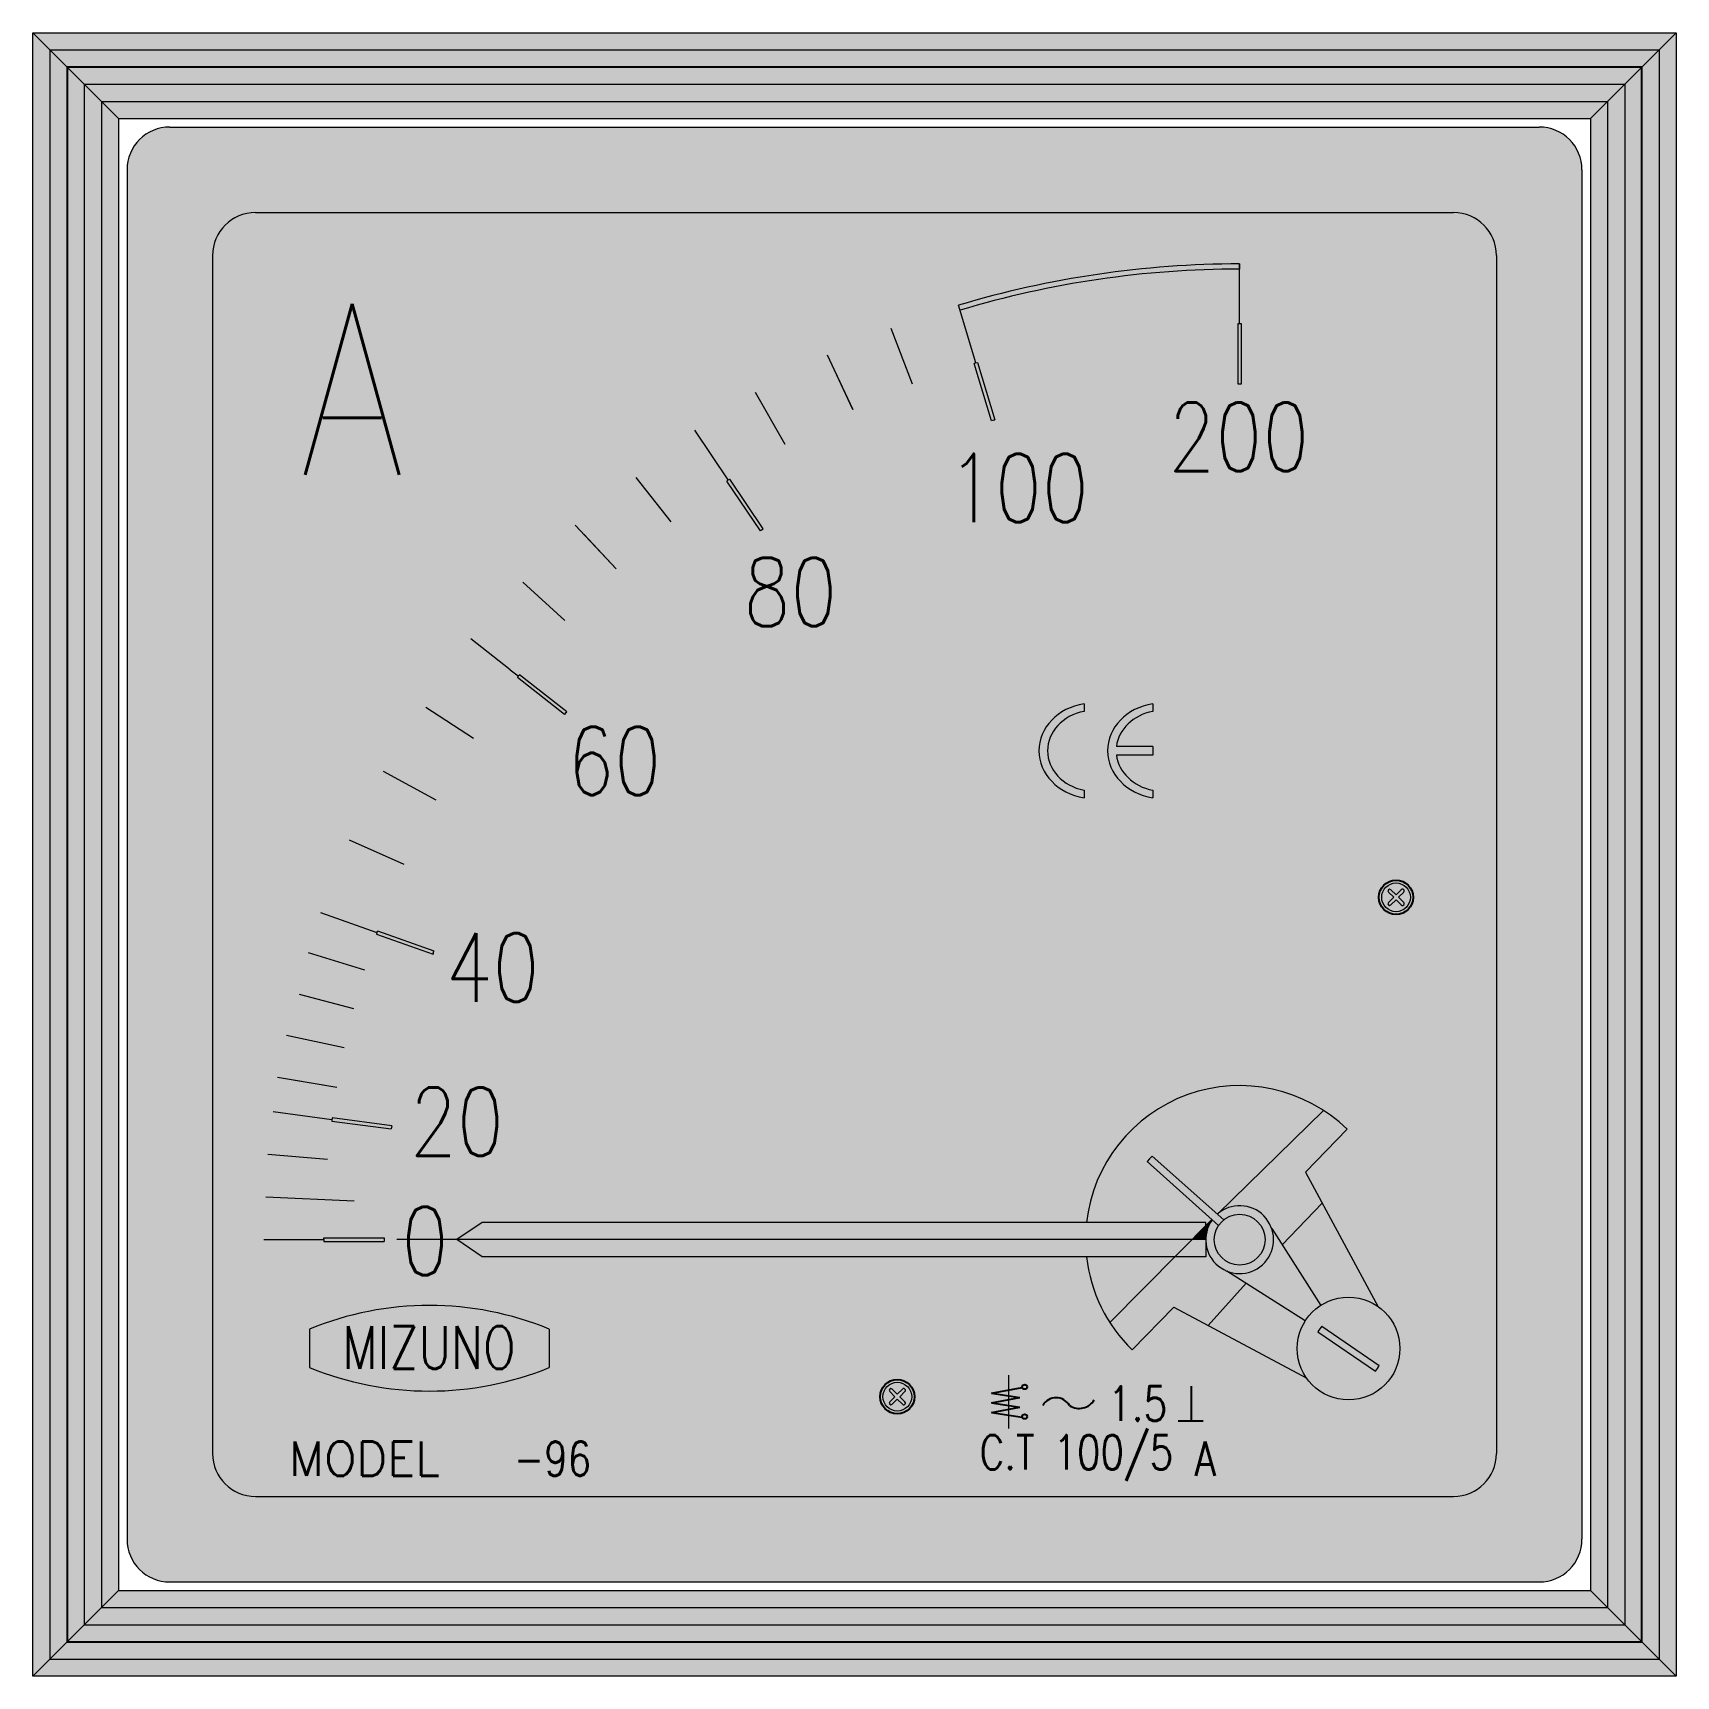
# Model space of a CAD drawing. Header units: millimetres. Extents: x 0 to 96, y 0 to 96.
import ezdxf

# ---------------------------------------------------------------- set-up
doc = ezdxf.new("R2010")
doc.units = ezdxf.units.MM
doc.layers.add('cover', color=4, linetype='Continuous')
doc.layers.add('OBJ1', color=2, linetype='Continuous')
doc.styles.add('HTXT1', font='romans.shx', dxfattribs={"width": 0.8, "height": 3, "bigfont": 'extfont.shx'})
doc.styles.add('ROMANS', font='romans.shx', dxfattribs={"bigfont": 'vns.shx'})

# ---------------------------------------------------------------- blocks, each defined once
blk = doc.blocks.new('*U480')
at = {"layer": 'OBJ1', "lineweight": 25, "true_color": 0x333333}
for points in [[(47, 1), (48, 2), (-48.0000000000291, 2), (-47.00000000005821, 1.000000000029102)], [(-47, 1), (-48, 2), (-48, -94), (-47, -93)], [(46.99999999997089, -92.99999999997087), (48, -93.9999999999709), (48, 1.999999999970895), (47, 0.999999999970896)], [(46.00000000005818, 2.91038e-11), (47, 1), (-47.00000000005821, 1.000000000029102), (-46.00000000005818, 2.91038e-11)], [(-45.99999999997089, 0), (-47, 1), (-47, -93), (-46.00000000005818, -92.0000000000582)], [(46, -92), (47, -93), (47, 1), (46, 0)], [(45.0000000000291, -0.999999999970896), (46.00000000005818, 2.91038e-11), (-46.00000000005818, 2.91038e-11), (-45.00000000005822, -0.999999999970896)], [(-45, -1), (-46, 0), (-46.00000000005818, -92.0000000000582), (-45, -91)], [(45, -90.99999999997085), (46, -92), (46, 0), (45, -1)], [(44.0000000000582, -1.999999999970895), (45.00000000008731, -0.999999999970896), (-45.0000000000291, -0.999999999970896), (-44.0000000000291, -1.999999999970895)], [(-44.0000000000291, -2), (-45, -1.000000000029102), (-45.0000000000291, -91.00000000002912), (-44, -90)], [(45, -1), (44, -2), (44, -90), (45, -91)], [(43, -3), (44, -1.999999999970895), (-44.0000000000582, -1.999999999970895), (-43.00000000008731, -2.999999999970896)], [(-42.9999999999709, -3.000000000029102), (-44, -1.999999999970895), (-44, -90), (-43, -89)], [(44, -2), (43.0000000000291, -2.999999999970896), (42.9999999999709, -88.99999999994179), (44, -90)], [(-42.9999999999709, -88.9999999999709), (-43.99999999997089, -89.99999999997092), (44, -90), (42.9999999999709, -88.9999999999709)], [(45, -91), (44, -90), (-43.99999999994178, -89.99999999997092), (-44.99999999994177, -90.99999999997085)], [(-44.99999999994177, -90.99999999997085), (-45.99999999994177, -91.99999999997087), (46, -92), (44.99999999997089, -91)], [(-45.99999999997089, -91.99999999997087), (-46.99999999997089, -92.99999999997087), (46.99999999997089, -93), (45.99999999994177, -92)], [(47.9999999999709, -94), (47, -93), (-46.99999999997089, -92.99999999997087), (-48, -94)]]:
    blk.add_hatch(color=250, dxfattribs=at).paths.add_polyline_path(points)
at = {"layer": 'OBJ1', "lineweight": 25, "true_color": 0xc2c2b6}
h = blk.add_hatch(color=9, dxfattribs=at)
h.paths.add_polyline_path([(42.5, -6.000000000029102, 0.4142135623765049), (40, -3.5), (-40, -3.500000000029102, 0.4142135623730951), (-42.5, -6.000000000029102), (-42.5, -85.9999999999709, 0.4142135623730951), (-40, -88.4999999999709), (40, -88.4999999999709, 0.4142135623730951), (42.5, -85.9999999999709)])
h.paths.add_polyline_path([(37.5, -11.0000000000291, 0.4142135623730951), (35, -8.500000000029102), (-35, -8.500000000029102, 0.4142135623730951), (-37.5, -11.0000000000291), (-37.5, -80.9999999999709, 0.4142135623730951), (-35, -83.4999999999709), (35, -83.4999999999709, 2.414213562373094), (32.5, -80.9999999999709, 1), (37.5, -81)], flags=16)
at = {"layer": 'OBJ1', "lineweight": 25, "true_color": 0x9e9e8a}
blk.add_hatch(color=252, dxfattribs=at).paths.add_polyline_path([(37.5, -11.0000000000291, 0.4142135623730951), (35, -8.500000000029102), (-35, -8.500000000029102, 0.4142135623730951), (-37.5, -11.0000000000291), (-37.5, -80.9999999999709, 0.4142135623730951), (-35, -83.4999999999709), (35, -83.4999999999709, 0.4142135623696853), (37.5, -81)])
at = {"layer": 'OBJ1', "lineweight": 15}
for points in [[(6.081127271230797, -13.91593072770047), (6.167542390845482, -14.20321530284127, -0.0731777841023041), (22.5, -11.79999999995925), (22.5, -11.49999999997089, 0.0731777841022973)], [(7.188224725425242, -17.25293404702097), (7.08930366684217, -17.26758410409093), (6.998930186557117, -17.31039337944821), (8.007192862161899, -20.66222842654679), (8.09748006251175, -20.61923748045229), (8.196429180039557, -20.60477815341437)], [(-19.5711506101652, -35.50303308575531), (-19.64425265497993, -35.5712686413317), (-19.69234341033734, -35.65894577201107), (-16.94697381631703, -37.80399466695963, -0.0009877140198275), (-16.82539080345305, -37.64838537730975)], [(-30.5131979220896, -61.3769376586424), (-30.54333577456418, -61.57392315554897), (-27.06235970836133, -62.02844788285439), (-27.03791171655757, -61.84389081876725)], [(-27.48298197053373, -68.39999999999418), (-30.98298216011608, -68.39999999999418, 0.0004674378966477), (-30.9830756476731, -68.4999999999709, 0.0004674378966817), (-30.98298216011608, -68.59999999997672), (-27.48298197053373, -68.60000000181026, -0.0005001696217268), (-27.48308200453176, -68.4999999999709, -0.0005001696125924)]]:
    blk.add_hatch(color=250, dxfattribs=at).paths.add_polyline_path(points)
at = {"layer": 'OBJ1', "lineweight": 18, "true_color": 0x0f0f0f}
for points in [[(22.59999999997672, -15.00009345801663), (22.39999999996507, -15.00009345798753), (22.40000000002329, -18.49999999997089), (22.5, -18.49999999997089), (22.59999999997672, -18.49999999997089)], [(-7.289146153896576, -24.07868123153458), (-7.379568951204419, -24.12138623962528), (-7.452733967220408, -24.18955427053152), (-5.497995811572764, -27.09282806795091), (-5.42483079561498, -27.02466003707377), (-5.334457315271716, -26.98185076168738)], [(-27.85402053926373, -50.47165827892603), (-27.90219204622554, -50.55929106922121), (-27.91920717956964, -50.657832863566), (-24.62186751299305, -51.83152410204638), (-24.60485237964895, -51.73298230761428), (-24.55668087268714, -51.64534951743553)]]:
    blk.add_hatch(color=250, dxfattribs=at).paths.add_polyline_path(points)
at = {"layer": 'OBJ1', "lineweight": 15, "true_color": 0x0f0f0f}
h = blk.add_hatch(color=250, dxfattribs=at)
edge = h.paths.add_edge_path()
edge.add_ellipse((14.01762629527366, -39.94114164999337), major_axis=(-3.241788484679998, 8e-16), ratio=0.8637207557603191, start_angle=282.4888764607996, end_angle=437.5111235392002)
edge.add_line((13.40849784994498, -42.69126910655177), (13.40849784997408, -42.24513732289778))
edge.add_ellipse((14.01762629527366, -39.94114164999337), major_axis=(-2.741788484679998, 7e-16), ratio=0.8618645395826035, start_angle=284.8089846454369, end_angle=435.1910153545631, ccw=False)
edge.add_line((13.40849784994498, -37.63714597705984), (13.40849784994498, -37.19101419340586))
h = blk.add_hatch(color=250, dxfattribs=at)
edge = h.paths.add_edge_path()
edge.add_ellipse((18.02906816528411, -39.94114164999337), major_axis=(-3.241788484679998, 8e-16), ratio=0.8637207557603191, start_angle=282.4888764607996, end_angle=437.5111235392002)
edge.add_line((17.41993971995543, -42.69126910655177), (17.41993971998454, -42.24513732289778))
edge.add_ellipse((18.02906816528411, -39.94114164999337), major_axis=(-2.741788484679998, 7e-16), ratio=0.8618645395826035, start_angle=365.2391407319918, end_angle=435.1910153545631, ccw=False)
edge.add_line((15.30266683857189, -40.19114164999336), (17.41993972001364, -40.19114164999336))
edge.add_line((17.41993971995543, -40.19114164999336), (17.41993971998454, -39.69114164997882))
edge.add_line((17.41993972001364, -39.69114164996426), (15.30266683854279, -39.69114164996426))
edge.add_ellipse((18.02906816528411, -39.94114164999337), major_axis=(-2.741788484679998, 7e-16), ratio=0.8618645395826035, start_angle=284.8089846454369, end_angle=354.7608592680082, ccw=False)
edge.add_line((17.41993971995543, -37.63714597705984), (17.41993971998454, -37.19101419339131))
at = {"layer": 'OBJ1', "lineweight": 30, "true_color": 0x141414}
for points in [[(21.19600290028029, -67.00844587388565, -0.0042167665158653), (21.22134518591338, -66.98666460637467), (27.39304720624932, -60.94631950382609, 0.5574766440319135), (13.55572809002479, -67.4999999999709), (20.51880284998333, -67.4999999999709), (20.51880284998333, -67.68839377557742), (20.87248144706245, -67.33215462547378), (17.08868080002139, -63.93877164996229), (17.23986387989134, -63.78281024994794), (17.39944600994931, -63.62926540998159)], [(28.78016778122401, -62.05333476595114, 0.0494178174533333), (27.39304720622022, -60.94631950385519), (21.22134518585517, -66.98666460640379, -0.5270277873931919), (24.37288244740921, -67.85389359598047), (24.97557758889161, -68.79463277611647), (27.32459153028321, -66.37876603519544), (26.337880310748, -64.56037124583963)], [(24.97557758886251, -68.79463277611647), (27.24561513005756, -72.33790549958938, -0.3059790122533372), (30.60205770639004, -72.41875757370144), (27.32459153028321, -66.37876603519544)], [(22.87440803757636, -71.04754151328234), (21.76146960729966, -70.33840012131259, -0.3062721121387764), (20.51880284998333, -68.4999999999709), (20.51880284998333, -69.4999999999709), (18.72021797328489, -69.5), (14.91049905348336, -73.33730042297975, 0.0578234365606001), (16.21983221877599, -74.94666523399064), (18.66211968922289, -72.43962875410216), (20.66026822093409, -73.51189117284956)], [(13.55572808999568, -69.4999999999709, 0.1145223432113708), (14.91049905345426, -73.33730042297975), (18.72021797325578, -69.4999999999709)], [(20.66026822093409, -73.51189117284956), (26.41875757373055, -76.60205770639004, -0.1557283884267411), (25.86396103067091, -74.8639610306709, -0.1427860682749531), (26.33391177837621, -73.25186587809003), (22.87440803754726, -71.04754151328234)]]:
    blk.add_hatch(color=250, dxfattribs=at).paths.add_polyline_path(points)
at = {"layer": 'OBJ1', "lineweight": 30, "true_color": 0x030303}
for points in [[(21.26230462754029, -67.68175532261375, -0.0777900780864964), (21.57153271106654, -67.34269162255805), (17.39944600994931, -63.6292654099525), (17.23986388026968, -63.78281024988972), (17.08868080002139, -63.93877164996229)], [(24.3728824473219, -67.85389359583496), (23.86980308999773, -67.06864342608604, 0.3835460179617169), (21.22134518565145, -66.98666460660752), (21.1976198044722, -67.00988502288237), (21.57153271103743, -67.34269162255805, -0.6293609240649536), (23.98371634318028, -68.4999999999709, -1), (21.01628365681972, -68.4999999999709, -0.1470823766087105), (21.26230462751118, -67.68175532261375), (20.88893570535583, -67.34691111111897, 0.3762245322461113), (21.14573564950843, -69.94606715481495), (21.76146960724145, -70.33840012131259, 0.6427278185730673)]]:
    blk.add_hatch(color=18, dxfattribs=at).paths.add_polyline_path(points)
at = {"layer": 'OBJ1', "lineweight": 25, "true_color": 0xdfaf9f}
blk.add_hatch(color=21, dxfattribs=at).paths.add_polyline_path([(23.98371634318028, -68.4999999999709, 1), (21.01628365681972, -68.4999999999709, 1)])
at = {"layer": 'OBJ1', "lineweight": 25, "true_color": 0x2b2b2b}
for points in [[(13.55572808999568, -67.4999999999709), (-21.7536104900064, -67.4999999999709), (-23.23251691000769, -68.5), (13.5, -68.4999999999709, -0.0278424447443727)], [(20.51880284998333, -67.68839377560651), (20.51880285004154, -67.4999999999709), (13.55572808999568, -67.4999999999709, 0.0278424447445749), (13.5, -68.4999999999709), (19.71303023706423, -68.4999999999709)], [(13.5, -68.4999999999709), (-23.23251691000769, -68.4999999999709), (-21.7536104900064, -69.4999999999709), (13.55572808999568, -69.4999999999709, -0.0278424447447772)], [(19.71303023706423, -68.4999999999709), (13.5, -68.4999999999709, 0.0278424447445749), (13.55572808999568, -69.4999999999709), (18.72021797328489, -69.4999999999709)], [(20.51880284998333, -68.4999999999709), (19.71303023706423, -68.4999999999709), (18.72021797325578, -69.4999999999709), (20.51880284998333, -69.4999999999709)]]:
    blk.add_hatch(color=250, dxfattribs=at).paths.add_polyline_path(points)
blk.add_hatch(color=250, dxfattribs=at).paths.add_polyline_path([(19.71303023703512, -68.4999999999709), (20.51880284998333, -68.4999999999709), (20.51880284998333, -67.68839377557742)], flags=17)
at = {"layer": 'OBJ1', "lineweight": 15, "true_color": 0x1c1c1c}
blk.add_hatch(color=250, dxfattribs=at).paths.add_polyline_path([(20.88893570535583, -67.34691111111897), (20.87248144706245, -67.33215462547378), (20.51880284998333, -67.68839377557742), (20.51880284998333, -68.4999999999709, -0.1565621979539747)])
at = {"layer": 'OBJ1', "lineweight": 30, "true_color": 0x383838}
blk.add_hatch(color=250, dxfattribs=at).paths.add_polyline_path([(24.37288244740921, -67.85389359598047, -0.6427278185550493), (21.76146960718325, -70.33840012122528), (26.33391177837621, -73.25186587809003, -0.1088530434447113), (27.24561513005756, -72.33790549958938)])
at = {"layer": 'OBJ1', "lineweight": 25, "true_color": 0x191915}
blk.add_hatch(color=250, dxfattribs=at).paths.add_polyline_path([(28.86396103067091, -71.86396103067091, 1), (28.86396103067091, -77.8639610306709, 1)])
at = {"layer": 'OBJ1', "lineweight": 25, "true_color": 0x2f2f27}
blk.add_hatch(color=250, dxfattribs=at).paths.add_polyline_path([(30.42813615914202, -76.17920849553775, 0.0488725903343103), (30.65367290261202, -75.85059730702778), (27.29979740548879, -73.54869988543214, 0.0489437404981566), (27.07397772843251, -73.87781727639957)])
at = {"color": 41, "lineweight": 15, "true_color": 0xeedc77}
for p, q in [((31.49857875582529, -48.49999999997089), (31.19257139100227, -48.19399263517698)), ((31.19257139106049, -48.80600736473571), (31.49857875582529, -48.49999999997089)), ((31.3318016071571, -48.05476241905124), (31.63780897198012, -48.36076978387428)), ((31.63780897198012, -48.63923021612571), (31.33180160721531, -48.94523758089054)), ((31.63780897198012, -48.36076978387428), (31.94381633668673, -48.05476241910946)), ((31.94381633674493, -48.94523758089054), (31.63780897198012, -48.63923021612571)), ((32.08304655278335, -48.19399263526429), (31.77703918807674, -48.49999999997089)), ((31.77703918807674, -48.49999999997089), (32.08304655289976, -48.8060073647648)), ((2.36076978384517, -77.67555788441676), (2.054762419022154, -77.36955051962286)), ((2.05476241908036, -77.9815652491816), (2.36076978384517, -77.67555788441676)), ((2.19399263517698, -77.23032030349712), (2.5, -77.53632766832015)), ((2.5, -77.53632766832015), (2.806007364706601, -77.23032030355535)), ((2.945237580803221, -77.36955051971017), (2.639230216096621, -77.67555788441676)), ((2.639230216096621, -77.67555788441676), (2.945237580919638, -77.98156524921068)), ((2.5, -77.81478810057159), (2.193992635235189, -78.12079546533641)), ((2.806007364764809, -78.12079546533641), (2.5, -77.81478810057159))]:
    blk.add_line(p, q, dxfattribs=at)
at = {"layer": 'cover', "color": 3, "ltscale": 100}
blk.add_lwpolyline([(-46, -92), (46, -92), (46, 0), (-46, 0)], close=True, dxfattribs=at)
at = {"layer": 'OBJ1', "color": 27, "lineweight": 15}
for p, q in [((-48, 2), (48, 2)), ((-48, -94), (-48, 2)), ((-43, -3.000000000029102), (-48, 2)), ((43, -3), (48, 2)), ((48, 2), (48, -94)), ((-47.00000000005821, 1.000000000029102), (47, 1)), ((-47, 0.999999999970896), (-47, -93)), ((47, 1.000000000029102), (47, -93)), ((-46.00000000005818, 2.91038e-11), (46, 2.91038e-11)), ((46, 2.91038e-11), (46, -91.99999999997087)), ((-46, -2.91038e-11), (-46.00000000005818, -92)), ((-45.00000000005822, -0.999999999970896), (45, -0.999999999970896)), ((-45, -1.000000000029102), (-45, -90.99999999997085)), ((45, -0.999999999970896), (45, -90.99999999997085)), ((-44.0000000000582, -1.999999999970895), (44, -1.999999999970895)), ((-44, -2.0000000000291), (-44, -90)), ((44, -1.999999999970895), (44, -90)), ((-43.0000000000582, -2.999999999970896), (42.99999999994177, -3)), ((-43, -3.000000000029102), (-43, -89)), ((43, -2.999999999970896), (42.99999999994177, -89)), ((-48, -94), (-43, -89)), ((-43, -88.9999999999709), (43, -88.9999999999709)), ((43, -89), (48, -94)), ((-44, -89.99999999997092), (44, -90)), ((-45, -90.99999999997085), (44.99999999994177, -91)), ((-46, -91.99999999997087), (45.99999999994177, -92)), ((-47, -92.99999999997087), (46.99999999994179, -93)), ((48, -94), (-48, -94))]:
    blk.add_line(p, q, dxfattribs=at)
at = {"layer": 'OBJ1', "color": 9, "lineweight": 15, "true_color": 0xc2c2b6}
for p, q in [((-40, -3.500000000029102), (40, -3.5)), ((-42.5, -6.000000000029102), (-42.5, -85.9999999999709)), ((42.5, -6.000000000029102), (42.5, -85.9999999999709)), ((-35, -8.500000000029102), (35, -8.500000000029102)), ((-37.5, -11.0000000000291), (-37.5, -80.9999999999709)), ((37.5, -11.0000000000291), (37.5, -81)), ((-35, -83.4999999999709), (35, -83.4999999999709)), ((-40, -88.4999999999709), (40, -88.4999999999709))]:
    blk.add_line(p, q, dxfattribs=at)
at = {"layer": 'OBJ1', "color": 250, "lineweight": 15, "true_color": 0x0f0f0f}
for p, q in [((22.5, -15.00009345798753), (22.5, -11.49999999997089)), ((-1.322660405712666, -17.39270908560138), (-0.1030153605970554, -20.00924112150096)), ((-12.77660994126927, -23.96891145201516), (-10.7208231225959, -26.56401412797277)), ((-15.81017920735758, -27.29293863550993), (-13.92785961378831, -29.31759267274174)), ((-19.37285542848985, -30.09054185025161), (-16.92554680322064, -32.33542811989901)), ((-20.11446658952627, -35.20387457555626), (-22.41556202113861, -33.40595081311767)), ((-25.03465197246987, -37.38710089746746), (-22.26382945035584, -39.20068988960703)), ((13.40849784994498, -37.19101419340586), (13.40849784994498, -37.63714597705984)), ((17.41993971995543, -37.19101419340586), (17.41993971995543, -37.63714597705984)), ((17.41993971995543, -39.69114164999337), (15.30266683851368, -39.69114164999337)), ((17.41993971995543, -40.19114164999336), (15.30266683851368, -40.19114164999336)), ((17.41993971995543, -39.69114164999337), (17.41993971995543, -40.19114164999336)), ((13.40849784994498, -42.24513732289778), (13.40849784994498, -42.69126910655177)), ((17.41993971995543, -42.24513732289778), (17.41993971995543, -42.69126910655177)), ((-32.44295982236508, -54.16137327381875), (-29.26621655927738, -54.99041735884384)), ((-32.8835623342311, -59.13852953468449), (-30.25172082288191, -59.58338908397127)), ((-34.5, -68.4999999999709), (-31, -68.4999999999709))]:
    blk.add_line(p, q, dxfattribs=at)
at = {"layer": 'OBJ1', "color": 250, "lineweight": 15}
for p, q in [((22.5, -11.49999999997089), (22.5, -11.79999999995925)), ((7.08930366684217, -17.26758410409093), (6.998930186557117, -17.31039337947732)), ((7.08930366684217, -17.26758410409093), (7.188224725425242, -17.25293404702097)), ((7.188224725425242, -17.25293404702097), (8.196429180039557, -20.60477815341437)), ((8.007192862103691, -20.66222842654679), (6.998930186557117, -17.31039337947732)), ((8.09748006251175, -20.61923748045229), (8.007192862103691, -20.66222842654679)), ((8.09748006251175, -20.61923748045229), (8.196429180039557, -20.60477815341437)), ((-20.11446658952627, -35.20387457555626), (-19.64425265497993, -35.5712686413608)), ((-19.64425265497993, -35.5712686413317), (-19.5711506101652, -35.50303308575531)), ((-16.81319221941521, -37.65791653154884), (-19.5711506101652, -35.50303308575531)), ((-19.64425265497993, -35.5712686413317), (-19.69234341033734, -35.65894577201107)), ((-16.93436965683941, -37.81384271741263), (-19.69234341033734, -35.65894577201107)), ((-16.88628455752041, -37.72616248461418), (-16.93436965683941, -37.81384271741263)), ((-16.88628455752041, -37.72616248461418), (-16.81319221941521, -37.65791653154884)), ((-30.5131979220896, -61.3769376586424), (-30.54333577456418, -61.57392315554897)), ((-27.03791171655757, -61.84389081876725), (-30.5131979220896, -61.3769376586424)), ((-30.54333577456418, -61.57392315554897), (-27.06235970841954, -62.02844788285439)), ((-27.03791171655757, -61.84389081873813), (-27.06235970836133, -62.02844788282527)), ((-31, -68.4999999999709), (-31, -68.39999999999418)), ((-31, -68.39999999999418), (-27.48298197053373, -68.39999999999418)), ((-31, -68.4999999999709), (-31, -68.59999999997672)), ((-31, -68.59999999997672), (-27.48298197053373, -68.60000000181026)), ((-27.48298197053373, -68.39999999999418), (-27.48298197053373, -68.59999999997672))]:
    blk.add_line(p, q, dxfattribs=at)
at = {"layer": 'OBJ1', "color": 250, "lineweight": 18, "true_color": 0x0f0f0f}
for p, q in [((7.08930366684217, -17.26758410409093), (6.081127271230797, -13.91593072772957)), ((7.089276746264657, -17.26749460742576), (6.081127271230797, -13.91593072772957)), ((3.384076194954103, -18.53169547519064), (2.133501740405336, -15.26274097358691)), ((22.5, -14.99999999997089), (22.39999999996507, -14.99999999997089)), ((22.39999999996507, -14.99999999997089), (22.40000000002329, -18.49999999997089)), ((22.59999999997672, -15.00009345798753), (22.40000000002329, -15.00009345798753)), ((22.59999999997672, -18.49999999997089), (22.59999999997672, -15.00009345798753)), ((-0.1030153605970554, -20.00924112153007), (-1.581717300112359, -16.83694848461891)), ((-4.055301651067566, -22.05577587874723), (-5.792564375849906, -19.01736869322485)), ((22.40000000002329, -18.49999999997089), (22.5, -18.49999999997089)), ((22.5, -18.49999999997089), (22.59999999997672, -18.49999999997089)), ((-7.379568951262625, -24.12138623965438), (-9.334307106968481, -21.2181124422641)), ((-7.379568951262625, -24.12138623965438), (-7.452733967278617, -24.18955427056062)), ((-5.497995811572764, -27.09282806795091), (-7.452733967278617, -24.18955427056062)), ((-7.379568951262625, -24.12138623965438), (-7.289146153896576, -24.07868123153458)), ((-5.334457315271716, -26.98185076168738), (-7.289146153896576, -24.07868123153458)), ((-13.92785961378831, -29.31759267274174), (-16.31099061656277, -26.75425761393853)), ((-5.424830795556771, -27.02466003707377), (-5.497995811572764, -27.09282806795091)), ((-5.424830795556771, -27.02466003707377), (-5.334457315271716, -26.98185076168738)), ((-20.11446658952627, -35.20387457555626), (-20.11446658952627, -35.20387457555626)), ((-20.11446658952627, -35.20387457555626), (-20.11446658952627, -35.20387457555626)), ((-24.43720982020022, -42.82611571458983), (-27.50786840653745, -41.1465158080682)), ((-26.30839131894755, -46.59130453766556), (-29.50146364822285, -45.15802539527067)), ((-31.19953171280213, -49.38559983071172), (-27.90219204622554, -50.55929106916301)), ((-27.90219204622554, -50.55929106919212), (-27.91920717951143, -50.657832863566)), ((-27.91920717951143, -50.657832863566), (-24.62186751293484, -51.83152410201728)), ((-27.90219204622554, -50.55929106919212), (-27.85402053926373, -50.47165827895515)), ((-24.55668087268714, -51.64534951743553), (-27.85402053926373, -50.47165827895515)), ((-31.91728079458699, -51.71725647995481), (-28.62387660553213, -52.73296981595922)), ((-24.60485237964895, -51.7329823076434), (-24.62186751293484, -51.83152410201728)), ((-24.60485237964895, -51.7329823076434), (-24.55668087268714, -51.64534951743553)), ((-32.44295982236508, -54.16137327381875), (-29.26621655927738, -54.99041735884384)), ((-33.17828581173671, -56.55569476555683), (-29.80987855239073, -57.27829755179119)), ((-33.70276797952829, -59.00005939789116), (-30.25172082288191, -59.58338908397127)), ((-33.96204964118079, -61.02037927150377), (-30.53666069998872, -61.47414618736365)), ((-34.28028198133688, -63.50004218766115), (-30.79377343860688, -63.80705714103533)), ((-34.3902459841338, -66.00241035074578), (-29.22096012649126, -66.22935179964406)), ((-34.5, -68.4999999999709), (-31, -68.4999999999709))]:
    blk.add_line(p, q, dxfattribs=at)
at = {"layer": 'OBJ1', "color": 27, "lineweight": 18}
for p, q in [((21.1976198044722, -67.00988502288237), (27.39304720622022, -60.94631950385519)), ((17.23986387997866, -63.78281024997703), (17.08868079999229, -63.93877164999139)), ((17.08868079999229, -63.93877164999139), (21.26230462751118, -67.68175532261375)), ((17.23986387997866, -63.78281024997703), (17.39944600994931, -63.62926540998159)), ((17.39944600994931, -63.62926540998159), (21.57153271103743, -67.34269162255805)), ((24.97557758889161, -68.79463277611647), (27.32459153025411, -66.37876603522454)), ((-21.7536104900064, -67.4999999999709), (-23.23251691000769, -68.4999999999709)), ((20.51880284998333, -67.4999999999709), (-21.7536104900064, -67.4999999999709)), ((20.87248144706245, -67.33215462547378), (14.91049905342515, -73.33730042300884)), ((20.51880284998333, -68.4999999999709), (20.51880284998333, -67.4999999999709)), ((24.37288244743831, -67.85389359603867), (27.24561513005756, -72.33790549958938)), ((-23.23251691000769, -68.4999999999709), (-26.74091818538727, -68.4999999999709)), ((20.51880285004154, -68.4999999999709), (-23.23251691000769, -68.4999999999709)), ((-21.7536104900064, -69.4999999999709), (-23.23251691000769, -68.4999999999709)), ((20.51880284998333, -68.4999999999709), (20.51880284998333, -69.4999999999709)), ((20.51880284998333, -69.4999999999709), (-21.7536104900064, -69.4999999999709)), ((26.3339117783471, -73.25186587809003), (21.76146960741608, -70.3384001213708)), ((22.87440803751815, -71.04754151331142), (20.66026822093409, -73.51189117284956))]:
    blk.add_line(p, q, dxfattribs=at)
at = {"layer": 'OBJ1', "color": 9, "lineweight": 18, "true_color": 0xc2c2b6}
for p, q in [((26.3378803107189, -64.56037124586874), (28.78016778122401, -62.05333476595114)), ((26.3378803107189, -64.56037124583963), (30.60205770639004, -72.41875757373055)), ((18.66211968922289, -72.43962875410216), (16.21983221877599, -74.94666523401973)), ((16.21983221877599, -74.94666523401973), (18.66211968922289, -72.43962875410216)), ((18.66211968922289, -72.43962875410216), (26.41875757375965, -76.60205770641915)), ((27.07397772843251, -73.87781727639957), (30.42813615914202, -76.17920849553775)), ((27.29979740548879, -73.54869988543214), (30.65367290261202, -75.85059730702778))]:
    blk.add_line(p, q, dxfattribs=at)
at = {"layer": 'OBJ1', "color": 250, "lineweight": 18}
for p, q in [((-31.83279665443115, -73.7222222396813), (-31.83279665443115, -75.97130981876398)), ((-17.83279665448936, -73.7222222396813), (-17.83279665448936, -75.9713098187931)), ((8.990696308494078, -76.41619346788502), (8.990696308494078, -79.52403028769186)), ((8.008712621056471, -77.46684639857267), (9.8043898754986, -77.12904826700105))]:
    blk.add_line(p, q, dxfattribs=at)
at = {"layer": 'OBJ1', "color": 250, "lineweight": 25}
for p, q in [((8.008712621056471, -77.46684639857267), (9.8043898754986, -77.12904826700105)), ((8.008712621056471, -77.46684639857267), (9.66594171145698, -77.71759911917616)), ((8.008712621056471, -78.02935274250922), (9.66594171145698, -77.71759911917616)), ((19.67272292700363, -77.05681609048042), (19.67272292700363, -79.09028350649169)), ((8.008712621056471, -78.02935274250922), (9.66594171145698, -78.28010546308359)), ((8.008712621114682, -78.59185908641665), (9.66594171145698, -78.28010546308359)), ((8.008712621114682, -78.59185908641665), (9.8043898754986, -78.8635601803835)), ((18.9099717119825, -79.09028350649169), (20.36820697644726, -79.09028350649169))]:
    blk.add_line(p, q, dxfattribs=at)
at = {"layer": 'OBJ1', "color": 27, "lineweight": 25}
for centre in [(31.63780897198012, -48.49999999997089), (2.5, -77.67555788441676)]:
    blk.add_circle(centre, 1, dxfattribs=at)
at = {"layer": 'OBJ1', "color": 41, "linetype": 'ByBlock', "lineweight": 15, "true_color": 0xeedc77}
for centre in [(31.63780897198012, -48.49999999997089), (2.5, -77.67555788441676)]:
    blk.add_circle(centre, 0.84, dxfattribs=at)
at = {"layer": 'OBJ1', "color": 27, "lineweight": 18}
blk.add_circle((22.5, -68.4999999999709), 1.483716343185935, dxfattribs=at)
at = {"layer": 'OBJ1', "color": 9, "lineweight": 18, "true_color": 0xc2c2b6}
blk.add_circle((28.86396103067091, -74.8639610306709), 3, dxfattribs=at)
at = {"layer": 'OBJ1', "color": 250, "lineweight": 25}
for centre in [(9.94249751669122, -77.10306781699181), (9.94249751669122, -78.83757973034517)]:
    blk.add_circle(centre, 0.1405300834029164, dxfattribs=at)
at = {"layer": 'OBJ1', "color": 9, "lineweight": 15, "true_color": 0xc2c2b6}
for centre, start, end in [((-40, -6.000000000029102), 90, 180), ((40, -6.000000000029102), 0, 90), ((-35, -11.0000000000291), 90, 180), ((35, -11.0000000000291), 0, 90), ((-35, -80.9999999999709), 180, 270), ((35, -81), 270, 0), ((-40, -85.9999999999709), 180, 270), ((40, -85.9999999999709), 270, 0)]:
    blk.add_arc(centre, 2.5, start, end, dxfattribs=at)
at = {"layer": 'OBJ1', "color": 250, "lineweight": 15}
for radius in [57.00000000001455, 56.70000000001164]:
    blk.add_arc((22.5, -68.4999999999709), radius, 90, 106.7412721823098, dxfattribs=at)
at = {"layer": 'OBJ1', "color": 41, "linetype": 'ByBlock', "lineweight": 15, "true_color": 0xeedc77}
for centre, radius, start, end in [((31.26218649907969, -48.12437752712867), 0.0984506299738952, 45.00000000427408, 224.9999999924829), ((31.2621864991379, -48.87562247281312), 0.0984506299713328, 135.0000000004424, 314.9999999957259), ((32.01343144476414, -48.12437752718688), 0.0984506299815822, 315.0000000004423, 135.0000000004424), ((32.01343144482236, -48.87562247284222), 0.0984506299687705, 224.9999999877664, 45.00000000899055), ((2.124377527099568, -77.29993541157455), 0.0984506299738952, 45.00000000427408, 224.9999999924829), ((2.875622472784016, -77.29993541163277), 0.0984506299815822, 315.0000000004423, 135.0000000004424), ((2.124377527157774, -78.051180357259), 0.0984506299713328, 135.0000000004424, 314.9999999957259), ((2.875622472842223, -78.05118035728809), 0.0984506299687705, 224.9999999877664, 45.00000000899055)]:
    blk.add_arc(centre, radius, start, end, dxfattribs=at)
at = {"layer": 'OBJ1', "color": 9, "lineweight": 18, "true_color": 0xc2c2b6}
for centre, radius, start, end in [((22.5, -68.4999999999709), 9, 45.7495232442137, 173.6206297916501), ((22.5, -68.4999999999709), 9, 186.3793702083499, 225.7495232442137), ((28.86396103067091, -74.8639610306709), 2.043653524065109, 139.9404658112731, 151.1486009210659), ((28.86396103067091, -74.8639610306709), 2.043653524065109, 319.9409669240531, 331.1328345298811)]:
    blk.add_arc(centre, radius, start, end, dxfattribs=at)
at = {"layer": 'OBJ1', "color": 27, "lineweight": 18}
blk.add_arc((22.5, -68.4999999999709), 1.981197149987563, 144.4075214326411, 131.1617066542584, dxfattribs=at)
at = {"layer": 'OBJ1', "color": 250, "lineweight": 18}
for centre, radius, start, end in [((-24.83279665443115, -90.8467660291353), 18.49999999991149, 67.7667282020393, 112.2332717979607), ((-24.83279665443115, -58.84676602925174), 18.49999999997884, 247.7667282020393, 292.2332717979607)]:
    blk.add_arc(centre, radius, start, end, dxfattribs=at)
at = {"layer": 'OBJ1', "color": 250, "lineweight": 25}
for centre, radius, start, end in [((11.77414384711301, -78.64010705269175), 0.9057334421040192, 29.22821423272562, 149.4755573158565), ((13.12150468729669, -77.33731304950197), 1.025039036322419, 237.0887620884948, 329.2459705124842)]:
    blk.add_arc(centre, radius, start, end, dxfattribs=at)
at = {"layer": 'OBJ1', "color": 250, "lineweight": 15, "true_color": 0x0f0f0f}
for centre, major_axis, ratio, start_param, end_param in [((14.01762629527366, -39.94114164999337), (-3.241788484679998, 8e-16), 0.8637207557603191, 4.901411470570119, 7.664959143789053), ((18.02906816528411, -39.94114164999337), (-3.241788484679998, 8e-16), 0.8637207557603191, 4.901411470570119, 7.664959143789053), ((14.01762629527366, -39.94114164999337), (-2.741788484679998, 7e-16), 0.8618645395826035, 4.936423011782686, 7.629947602576486), ((18.02906816528411, -39.94114164999337), (-2.741788484679998, 7e-16), 0.8618645395826035, 4.936423011782686, 6.177191486585963), ((18.02906816528411, -39.94114164999337), (-2.741788484679998, 7e-16), 0.8618645395826035, 6.38917912777321, 7.629947602576486)]:
    blk.add_ellipse(centre, major_axis=major_axis, ratio=ratio, start_param=start_param, end_param=end_param, dxfattribs=at)
at = {"layer": 'OBJ1', "color": 0, "lineweight": 30, "insert": (-32.42679954005871, -13.82701537999674), "char_height": 10, "width": 13.33669885000563, "attachment_point": 1, "style": 'HTXT1'}
blk.add_mtext('{\\C250;\\c986895;A}', dxfattribs=at)
at = {"layer": 'OBJ1', "color": 250, "lineweight": 15, "attachment_point": 1}
for s, insert, char_height, width, style in [('200', (18.33747968749958, -19.5976831894659), 4, 9.708894890005467, 'HTXT1'), ('100', (5.454539597500115, -22.59008485949016), 4, 18.93495667001116, 'HTXT1'), ('20', (-25.9725138124777, -59.60357550947811), 4, 13.37621834999299, 'HTXT1'), ('C.T 100/5', (7.30726226995466, -79.918647220009), 2, 29.35058359999676, 'HTXT1'), ('MODEL', (-33.03853678051382, -80.29999999998834), 2, 49.18823644431539, 'ROMANS'), ('-96', (-19.91243605001364, -80.29999999998834), 2, 17.65497829999367, 'HTXT1'), ('A', (19.87636588996975, -80.29999999998834), 2, 9.301026130007813, 'HTXT1')]:
    blk.add_mtext(s, dxfattribs=dict(at, insert=insert, char_height=char_height, width=width, style=style))
at = {"layer": 'OBJ1', "color": 250, "lineweight": 18, "attachment_point": 1, "style": 'HTXT1'}
for s, insert, char_height, width in [('80', (-6.486330075742444, -28.66083889789297), 4, 9.530143870011669), ('60', (-16.77746091573499, -38.53292168790357), 4, 9.785907540004695), ('40', (-23.8882475157443, -50.5993081278866), 4, 14.25137410999741), ('MIZUNO', (-29.92083774000639, -73.55243463997613), 2.5, 17.01935227999638)]:
    blk.add_mtext(s, dxfattribs=dict(at, insert=insert, char_height=char_height, width=width))
at = {"layer": 'OBJ1', "color": 250, "lineweight": 20, "insert": (-26.46316445001867, -66.57954569999129), "char_height": 4, "width": 11.71462887999951, "attachment_point": 1, "style": 'HTXT1'}
blk.add_mtext('0', dxfattribs=at)
at = {"layer": 'OBJ1', "color": 250, "lineweight": 25, "insert": (14.80374967947136, -77.06617254897718), "char_height": 2.024999999999999, "width": 24.52911982651422, "attachment_point": 1, "style": 'HTXT1'}
blk.add_mtext('1.5', dxfattribs=at)

msp = doc.modelspace()

# ---------------------------------------------------------------- block references
msp.add_blockref('*U480', (48.000000000029104, 94.0000000000291))

doc.saveas('drawing.dxf')
